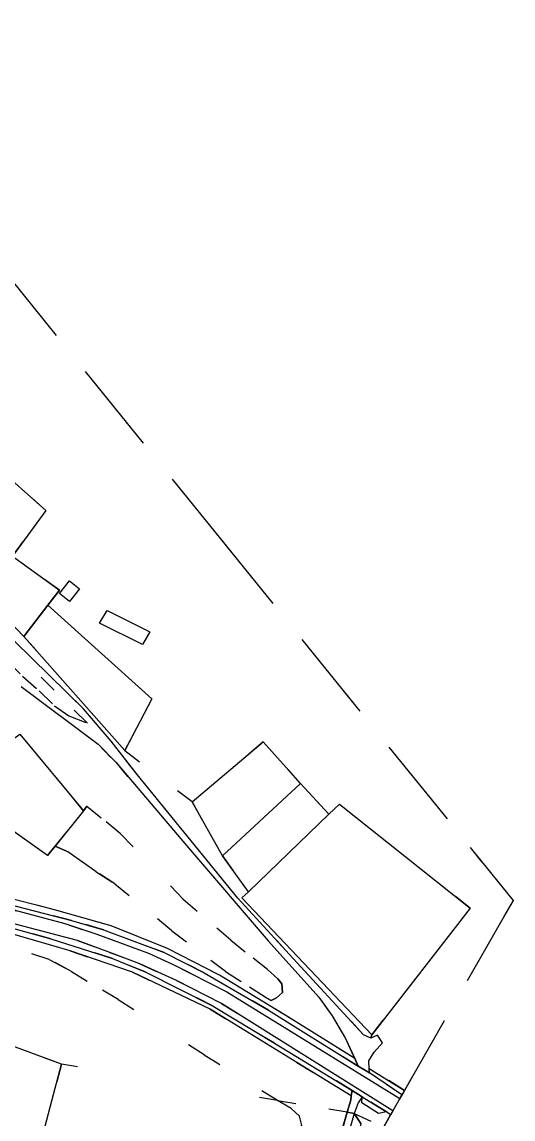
# Model space of a CAD drawing. Extents: x -14.1 to 15.6, y -19 to 8.9.
# Drawn here: x 8.94 to 11.6, y -13.08 to -7.14 of the extents above; entities that cross this region are included whole.
import ezdxf

# ---------------------------------------------------------------- set-up
doc = ezdxf.new("R2010")
doc.units = 0
doc.header["$MEASUREMENT"] = 0
doc.linetypes.add('DASHED', pattern=[0.75, 0.5, -0.25])
doc.linetypes.add('DOT', pattern=[1, 0, -1])
doc.layers.get('0').update_dxf_attribs({"linetype": 'CONTINUOUS'})

msp = doc.modelspace()

# ---------------------------------------------------------------- linework, layer by layer
at = {"color": 6, "linetype": 'DASHED'}
for points in [[(1.0302, -2.4297), (4.6312, -4.7807), (7.8312, -7.0757), (8.8162, -7.7827), (8.8142, -8.2597), (8.8162, -8.3087), (8.8132, -8.4517), (9.9872, -9.9027), (11.6032, -11.8997), (11.0152, -12.9267), (10.9892, -12.9717), (10.9542, -13.0337), (10.9392, -13.0587), (10.9022, -13.1237)], [(8.6462, -14.7167), (9.1562, -12.7847), (6.7742, -11.9067), (3.8952, -11.4427)]]:
    msp.add_lwpolyline(points, dxfattribs=at)
at = {"color": 7, "linetype": 'DOT'}
for points in [[(10.8372, -12.6257), (10.8332, -12.6437), (10.7932, -12.6257), (10.3902, -12.1897), (10.1112, -11.8857), (9.5672, -11.2177), (9.4252, -11.0357), (9.2762, -10.8617), (8.8072, -10.4047), (8.0672, -9.5907), (7.8542, -9.3357), (8.8132, -8.4517), (8.3762, -9.1897), (8.1042, -9.3707), (8.1942, -9.6467), (8.3832, -9.8247), (8.4562, -9.9077), (8.4522, -9.9477), (8.9532, -10.4697), (9.5002, -11.0867), (9.8642, -11.3657), (10.0282, -11.6567), (10.1692, -11.8527), (10.1332, -11.8847)], [(8.7202, -10.4347), (8.8622, -10.6017), (8.9452, -10.6847), (9.0362, -10.7647), (9.1192, -10.8447), (9.1962, -10.8987), (9.2972, -10.9387), (9.1162, -10.7607), (8.8762, -10.5177), (8.8072, -10.4527), (8.4702, -10.1087), (8.5352, -10.1987), (8.6112, -10.3007), (8.6732, -10.3727)], [(9.1232, -11.6057), (9.2762, -11.4127), (9.2942, -11.3877), (9.4752, -11.5367), (9.8162, -11.8917), (10.0742, -12.1137), (10.2732, -12.2727), (10.3282, -12.3237), (10.3502, -12.3497), (10.3532, -12.3967), (10.3212, -12.4257), (10.2922, -12.4397), (10.2592, -12.4217), (10.0452, -12.2837), (9.7542, -12.0627), (9.4462, -11.8087), (9.3442, -11.7437), (9.1962, -11.6377)], [(10.9892, -12.9717), (11.0002, -12.9517), (10.8262, -12.8327), (10.7642, -12.7957), (10.2782, -12.4927), (9.9302, -12.2897), (9.7122, -12.1807), (9.3842, -12.0577), (9.2102, -12.0067), (8.8112, -11.9037), (8.5392, -11.8307), (8.1982, -11.7477), (7.7882, -11.6527), (7.4212, -11.5767), (6.8372, -11.4557), (6.8332, -11.4847), (7.4032, -11.5947), (8.2812, -11.7877), (8.8152, -11.9287), (9.1742, -12.0237), (9.3482, -12.0817), (9.6272, -12.1837), (9.7622, -12.2447), (10.0522, -12.3937)], [(10.7042, -13.0457), (10.3272, -12.9817), (9.9292, -12.7337), (9.4642, -12.4357), (9.2102, -12.2837), (9.0902, -12.2177), (8.7822, -12.1177), (8.2672, -12.0087), (7.6872, -11.8707), (7.3962, -11.8127), (7.3602, -11.8167), (6.7992, -11.7097), (6.8142, -11.6047), (7.2912, -11.6967), (7.7702, -11.8017), (8.8042, -12.0557), (9.2032, -12.1707), (9.5412, -12.2867), (9.9622, -12.4867), (10.4322, -12.7767), (10.7262, -12.9567), (10.7242, -12.9797)], [(6.7742, -11.9067), (6.7992, -11.7097), (7.3602, -11.8167), (7.3962, -11.8127), (7.6872, -11.8707), (8.2672, -12.0087), (8.7822, -12.1177), (9.0902, -12.2177), (9.2102, -12.2837), (9.4642, -12.4357), (9.9292, -12.7337), (10.3272, -12.9817), (9.1562, -12.7847)], [(8.6462, -14.7167), (9.3882, -14.9347), (9.5772, -14.9927), (9.7072, -15.0367), (9.8452, -15.1017), (9.9542, -15.1377), (10.0202, -15.1417), (10.1802, -14.6337), (10.2712, -14.2487), (10.4382, -13.5997), (10.5072, -13.3707), (10.4452, -13.3377), (10.4012, -13.2947), (10.3982, -13.2367), (10.4232, -13.1707), (10.4592, -13.1167), (10.4452, -13.0657), (10.4012, -13.0257), (10.3272, -12.9817), (9.1562, -12.7847)], [(10.3272, -12.9817), (10.7042, -13.0457), (10.5682, -13.5147), (10.4082, -14.1387), (10.2232, -14.9187), (10.1612, -15.1947), (10.0202, -15.1417), (10.1802, -14.6337), (10.2712, -14.2487), (10.4382, -13.5997), (10.5072, -13.3707), (10.4452, -13.3377), (10.4012, -13.2947), (10.3982, -13.2367), (10.4232, -13.1707), (10.4592, -13.1167), (10.4452, -13.0657), (10.4012, -13.0257)], [(10.7422, -13.0517), (10.9022, -13.1237), (10.9392, -13.0587), (10.9182, -13.0437), (10.8732, -13.0527), (10.7842, -12.9947), (10.7862, -12.9617), (10.7642, -12.9947)], [(10.8512, -13.9327), (10.6082, -14.7537), (10.5642, -14.8917), (10.5292, -15.1047), (10.5282, -15.1957), (10.5502, -15.2977), (10.2712, -15.2167), (10.1982, -15.1947), (10.2452, -15.0127), (10.4372, -14.2217), (10.6192, -13.4817), (10.7422, -13.0517), (10.7782, -13.1057), (10.4012, -14.6547), (10.5502, -14.6917), (10.7672, -13.9367)]]:
    msp.add_lwpolyline(points, close=True, dxfattribs=at)
for points in [[(8.8132, -8.4517), (9.9872, -9.9027), (11.6032, -11.8997), (11.0152, -12.9267), (10.8242, -12.8077), (10.8222, -12.7667), (10.8512, -12.7197), (10.8952, -12.6687), (10.8692, -12.6287), (10.8332, -12.6437), (10.8372, -12.6257), (11.3702, -11.9397), (10.6632, -11.3767), (10.6042, -11.4317), (10.4522, -11.2647), (10.2492, -11.0397), (9.8642, -11.3657), (9.5002, -11.0867), (9.6462, -10.8067), (9.0832, -10.2997), (9.1452, -10.2197), (8.8912, -10.0347), (9.0722, -9.7877), (8.7892, -9.5377)], [(8.9382, -10.7407), (9.3552, -11.0527), (9.4502, -11.1507), (9.8342, -11.6017), (10.2772, -12.1167), (10.5502, -12.4217), (10.6232, -12.5237), (10.6952, -12.6467), (10.7452, -12.7547), (10.4012, -12.5397), (10.0132, -12.3037), (9.7302, -12.1587), (9.4252, -12.0357), (9.1192, -11.9487), (8.8152, -11.8727)], [(8.5482, -11.2787), (9.0802, -11.6557), (9.1232, -11.6057), (9.1962, -11.6377), (9.3442, -11.7437), (9.4462, -11.8087), (9.7542, -12.0627), (10.0452, -12.2837), (10.2592, -12.4217), (10.2922, -12.4397), (10.3212, -12.4257), (10.3532, -12.3967), (10.3502, -12.3497), (10.3282, -12.3237), (10.2732, -12.2727), (10.0742, -12.1137), (9.8162, -11.8917), (9.4752, -11.5367), (9.2942, -11.3877), (9.2762, -11.4127), (8.9312, -10.9987)], [(8.8072, -12.0017), (9.2432, -12.1147), (9.4182, -12.1797), (9.5812, -12.2417), (9.7802, -12.3327), (10.0242, -12.4557), (10.9512, -13.0377), (10.9392, -13.0587), (10.9182, -13.0437), (10.7862, -12.9617), (10.7312, -12.9277), (10.3102, -12.6717), (9.9792, -12.4717), (9.6132, -12.2867), (9.4322, -12.2137), (9.0982, -12.1057), (8.8112, -12.0267)], [(10.7782, -13.1057), (10.7422, -13.0517), (10.9022, -13.1237)]]:
    msp.add_lwpolyline(points, dxfattribs=at)
at = {"color": 7, "linetype": 'Continuous'}
for points in [[(8.7892, -9.5377), (9.0722, -9.7877), (8.8912, -10.0347), (9.1452, -10.2197), (9.0832, -10.2997), (8.9532, -10.4697), (8.4522, -9.9477), (8.4562, -9.9077), (8.3832, -9.8247), (8.7352, -9.5847)], [(8.7892, -9.5377), (9.0722, -9.7877), (8.8912, -10.0347), (9.1452, -10.2197), (9.0832, -10.2997), (8.9532, -10.4697), (8.4522, -9.9477), (8.4562, -9.9077), (8.3832, -9.8247), (8.7352, -9.5847)], [(9.1992, -10.1687), (9.2542, -10.2117), (9.1992, -10.2807), (9.1452, -10.2377)], [(9.0832, -10.2997), (9.6462, -10.8067), (9.5002, -11.0867), (8.9532, -10.4697)], [(9.0832, -10.2997), (9.6462, -10.8067), (9.5002, -11.0867), (8.9532, -10.4697)], [(9.4032, -10.3287), (9.6352, -10.4447), (9.5952, -10.5137), (9.3632, -10.3967)], [(8.9312, -10.9987), (9.2762, -11.4127), (9.1232, -11.6057), (9.0802, -11.6557), (8.5482, -11.2787)], [(8.9312, -10.9987), (9.2762, -11.4127), (9.1232, -11.6057), (9.0802, -11.6557), (8.5482, -11.2787)], [(9.8642, -11.3657), (10.2492, -11.0397), (10.4522, -11.2647), (10.0282, -11.6567)], [(9.8642, -11.3657), (10.2492, -11.0397), (10.4522, -11.2647), (10.0282, -11.6567)], [(10.0282, -11.6567), (10.4522, -11.2647), (10.6042, -11.4317), (10.1692, -11.8527)], [(10.0282, -11.6567), (10.4522, -11.2647), (10.6042, -11.4317), (10.1692, -11.8527)], [(10.1332, -11.8847), (10.1692, -11.8527), (10.6042, -11.4317), (10.6632, -11.3767), (11.3702, -11.9397), (10.8372, -12.6257)], [(10.1332, -11.8847), (10.1692, -11.8527), (10.6042, -11.4317), (10.6632, -11.3767), (11.3702, -11.9397), (10.8372, -12.6257)], [(6.8372, -11.4557), (7.4212, -11.5767), (7.7882, -11.6527), (8.1982, -11.7477), (8.5392, -11.8307), (8.8112, -11.9037), (9.2102, -12.0067), (9.3842, -12.0577), (9.7122, -12.1807), (9.9302, -12.2897), (10.2782, -12.4927), (10.7642, -12.7957), (10.7452, -12.7547), (10.4012, -12.5397), (10.0132, -12.3037), (9.7302, -12.1587), (9.4252, -12.0357), (9.1192, -11.9487), (8.8152, -11.8727), (8.0452, -11.6857), (7.4972, -11.5587), (6.8392, -11.4327)], [(6.8332, -11.4847), (7.4032, -11.5947), (8.2812, -11.7877), (8.8152, -11.9287), (9.1742, -12.0237), (9.3482, -12.0817), (9.6272, -12.1837), (9.7622, -12.2447), (10.0522, -12.3937), (10.9892, -12.9717), (10.9542, -13.0337), (10.9512, -13.0377), (10.0242, -12.4557), (9.7802, -12.3327), (9.5812, -12.2417), (9.4182, -12.1797), (9.2432, -12.1147), (8.8072, -12.0017), (8.1612, -11.8347), (7.7442, -11.7297), (7.0802, -11.5987), (6.8202, -11.5537)], [(8.8042, -12.0557), (7.7702, -11.8017), (7.2912, -11.6967), (6.8142, -11.6047), (6.8172, -11.5817), (7.5162, -11.7147), (7.7882, -11.7767), (8.0202, -11.8277), (8.2232, -11.8777), (8.4662, -11.9437), (8.8112, -12.0267), (9.0982, -12.1057), (9.4322, -12.2137), (9.6132, -12.2867), (9.9792, -12.4717), (10.3102, -12.6717), (10.7312, -12.9277), (10.7262, -12.9567), (10.4322, -12.7767), (9.9622, -12.4867), (9.5412, -12.2867), (9.2032, -12.1707)], [(10.8262, -12.8327), (10.8242, -12.8077), (11.0152, -12.9267), (11.0002, -12.9517)], [(10.7312, -12.9277), (10.7862, -12.9617), (10.7642, -12.9947), (10.7422, -13.0517), (10.7042, -13.0457), (10.7242, -12.9797), (10.7262, -12.9567)], [(10.7862, -12.9617), (10.9182, -13.0437), (10.8732, -13.0527), (10.7842, -12.9947)], [(10.7042, -13.0457), (10.7422, -13.0517), (10.6192, -13.4817), (10.4372, -14.2217), (10.2452, -15.0127), (10.1982, -15.1947), (10.1182, -15.5027), (10.0382, -15.7707), (9.8392, -16.4387), (9.5262, -17.2807), (9.4982, -17.2707), (9.8172, -16.3737), (10.0672, -15.5607), (10.1332, -15.3177), (10.1612, -15.1947), (10.2232, -14.9187), (10.4082, -14.1387), (10.5682, -13.5147)]]:
    msp.add_lwpolyline(points, close=True, dxfattribs=at)
msp.add_lwpolyline([(8.9382, -10.7407), (9.3552, -11.0527), (9.4502, -11.1507), (9.8342, -11.6017), (10.2772, -12.1167), (10.5502, -12.4217), (10.6232, -12.5237), (10.6952, -12.6467), (10.7452, -12.7547), (10.7642, -12.7957), (10.8262, -12.8327), (10.8242, -12.8077), (10.8222, -12.7667), (10.8512, -12.7197), (10.8952, -12.6687), (10.8692, -12.6287), (10.8332, -12.6437), (10.7932, -12.6257), (10.3902, -12.1897), (10.1112, -11.8857), (9.5672, -11.2177), (9.4252, -11.0357), (9.2762, -10.8617), (8.8072, -10.4047)], dxfattribs=at)

doc.saveas('drawing.dxf')
